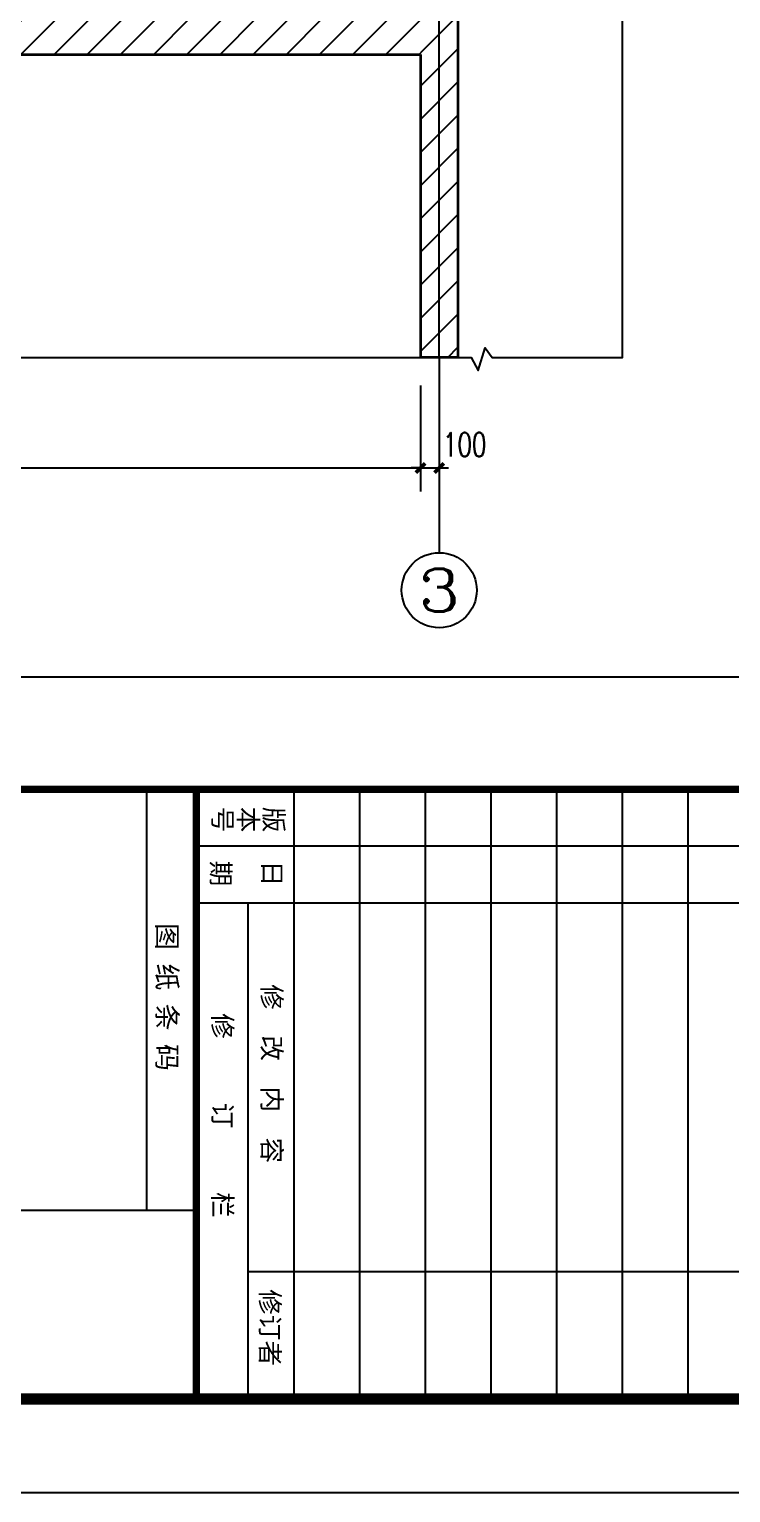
# Model space of a CAD drawing. Header units: millimetres. Extents: x 434053 to 1059003, y -2417481 to 936527.
# Drawn here: x 539617 to 543354, y -2155554 to -2147753 of the extents above; entities that cross this region are included whole.
import ezdxf
from ezdxf.enums import TextEntityAlignment as Align

# ---------------------------------------------------------------- set-up
doc = ezdxf.new("R2010")
doc.units = ezdxf.units.MM
doc.header["$LTSCALE"] = 1000
doc.header["$MEASUREMENT"] = 0
doc.linetypes.add('DOTE', pattern=[2.42, 2, -0.2, 0.02, -0.2])
doc.layers.get('Defpoints').update_dxf_attribs({"color": 6})
for name, color, linetype in [('A-ANNO-DIMS', 3, 'Continuous'), ('A-ANNO-TTLB', 7, 'Continuous'), ('A-AXIS', 16, 'DOTE'), ('A-WALL-PATT', 8, 'Continuous'), ('AXIS', 3, 'Continuous'), ('AXIS_TEXT', 7, 'Continuous'), ('DIM_SYMB', 3, 'Continuous'), ('TITEXT', 7, 'Continuous'), ('TITLIN', 7, 'Continuous'), ('图框层', 3, 'Continuous')]:
    doc.layers.add(name, color=color, linetype=linetype)
doc.layers.add('A-WALL', color=5, linetype='Continuous', lineweight=35)
doc.styles.add('_TCH_AXIS', font='COMPLEX', dxfattribs={"bigfont": 'GBCBIG'})
doc.styles.add('_TCH_DIM_T3', font='SIMPLEX', dxfattribs={"width": 0.705882, "bigfont": 'GBCBIG'})
doc.styles.add('COMPLEX', font='COMPLEX')
doc.styles.add('TITMK', font='simhei.ttf')
doc.styles.add('TITXH', font='')
doc.styles.add('TITXV', font='', dxfattribs={"width": 0.8})
doc.styles.get('TITXH').set_extended_font_data('@SimSun')
doc.styles.get('TITXV').set_extended_font_data('SimSun')
doc.dimstyles.new('_TCH_ARCH&&50', dxfattribs={"dimtxt": 127.5, "dimasz": 50, "dimexe": 125, "dimexo": 150, "dimgap": 61.25, "dimtad": 1, "dimdec": 0, "dimzin": 0, "dimdsep": 46, "dimtxsty": '_TCH_DIM_T3', "dimblk": 'ARCHTICK', "dimcen": 0.09, "dimclrt": 7, "dimazin": 2, "dimtfac": 1, "dimtdec": 0, "dimtix": 1, "dimtmove": 2, "dimatfit": 3, "dimfxl": 1, "dimtolj": 1, "dimtzin": 0, "dimarcsym": 0})
pattern_1 = [(45, (-1713816.56, -1462893.01), (-88.388383, 88.388383), [])]

# ---------------------------------------------------------------- blocks, each defined once
blk = doc.blocks.new('asdfgafg21GZ_LABEL2')
at = {"layer": 'TITLIN'}
for p, q in [((-58.92, 297.51), (-58.92, 224.12)), ((-52.84, 297.51), (-52.84, 224.12)), ((-13.55, 297.51), (-13.55, 229.62)), ((-65, 276.51), (0, 276.51)), ((-65, 269.51), (0, 269.51)), ((-65, 262.51), (0, 262.51)), ((-65, 255.51), (0, 255.51)), ((-65, 248.51), (0, 248.51)), ((-65, 241.51), (0, 241.51)), ((-65, 234.51), (0, 234.51)), ((-52.84, 229.62), (-0.47, 229.62))]:
    blk.add_line(p, q, dxfattribs=at)
at = {"layer": 'TITLIN', "const_width": 0.8}
for points in [[(-65, 297.51), (-65, 224.12)], [(-65, 224.12), (-65, 0)], [(-65, 224.12), (0, 224.12)]]:
    blk.add_lwpolyline(points, dxfattribs=at)
at = {"layer": '图框层'}
for p, q in [((-20.14, 204.12), (-20.14, 224.12)), ((-65, 218.81), (-20.14, 218.81))]:
    blk.add_line(p, q, dxfattribs=at)
at = {"layer": 'TITEXT', "style": 'TITXH'}
for s, p in [('版本号', (-62.8, 233.78)), ('日  期', (-57.06, 233.6))]:
    blk.add_text(s, height=2, rotation=270, dxfattribs=at).set_placement(p)
at = {"layer": 'TITEXT'}
for s, height, style, p in [('修  改  内  容', 2, 'TITXV', (-44.21, 231.17)), ('修订者', 2, 'TITXV', (-11.69, 230.98)), ('修     订     栏', 2, 'TITXV', (-41.12, 225.92)), ('图 纸 条 码', 2.1, 'TITMK', (-50.72, 219.97))]:
    blk.add_text(s, height=height, dxfattribs=dict(at, style=style)).set_placement(p)
blk = doc.blocks.new('asdfdfsdh')
at = {"const_width": 40}
blk.add_lwpolyline([(27625.4, 3750), (11266.1, 3750)], dxfattribs=at)
at = {"layer": 'A-ANNO-TTLB'}
blk.add_lwpolyline([(0, 42050), (29700, 42050), (29700, 0), (0, 0)], close=True, dxfattribs=at)
at = {"layer": 'A-ANNO-TTLB', "const_width": 60}
blk.add_lwpolyline([(500, 40800), (500, 500), (29200, 500), (29200, 40800)], close=True, dxfattribs=at)
at = {"layer": '图框层', "xscale": 50.00000001002963, "yscale": 50.00000001002963, "zscale": 50.00000001002963, "rotation": 270}
blk.add_blockref('asdfgafg21GZ_LABEL2', (500, 500), dxfattribs=at)
blk = doc.blocks.new('_AXISO')
blk.add_circle((0, 0), 0.5)
at = {"layer": 'AXIS_TEXT', "style": 'COMPLEX', "width": 1.041667}
blk.add_attdef('A', text='', height=0.56, dxfattribs=at).set_placement((-0.25, -0.28), (0.25, -0.28), align=Align.FIT)
blk = doc.blocks.new('aadgasdfggh')
at = {"layer": 'A-AXIS'}
blk.add_line((-1850.7, 4141), (-1850.7, 16732.8), dxfattribs=at)
at = {"layer": 'AXIS'}
blk.add_line((-1850.7, 4141), (-1850.7, 3100), dxfattribs=at)
at = {"layer": 'DIM_SYMB'}
blk.add_lwpolyline([(-12429.1, 16732.8), (-12429.1, 15146.2), (-12324.1, 15108), (-12534.1, 15071), (-12429.1, 15033.7), (-12429.1, 4141), (-1680.9, 4141), (-1642.7, 4071.8), (-1605.7, 4191.7), (-1568.4, 4141), (-874, 4141), (-874, 15033.7), (-967.7, 15071), (-793, 15103.5), (-874, 15146.2), (-874, 16732.8), (-1568.4, 16732.8), (-1605.7, 16827.8), (-1642.7, 16654.5), (-1680.9, 16732.8), (-12429.1, 16732.8)], dxfattribs=at)
at = {"layer": 'AXIS'}
ref = blk.add_blockref('_AXISO', (-1850.7, 2900), dxfattribs=dict(at, xscale=400, yscale=400, zscale=400))
ref.add_attrib('A', '3', dxfattribs={"layer": 'AXIS_TEXT', "height": 226.3, "style": '_TCH_AXIS', "width": 1.5}).set_placement((-1963.8, 2786.9), (-1737.5, 2786.9), align=Align.FIT)
blk = doc.blocks.new('_ArchTick')
at = {"color": 0, "linetype": 'ByBlock', "const_width": 0.4}
blk.add_lwpolyline([(-0.5, -0.5), (0.5, 0.5)], dxfattribs=at)
blk = doc.blocks.new('*D641')
at = {"layer": 'A-ANNO-DIMS', "color": 0, "lineweight": -2, "transparency": 16777216}
for p, q in [((535201, -2149652.2), (535201, -2150216.7)), ((541701, -2149652.2), (541701, -2150216.7)), ((535201, -2150091.7), (541701, -2150091.7))]:
    blk.add_line(p, q, dxfattribs=at)
at = {"layer": 'Defpoints', "color": 0, "transparency": 16777216}
for p in [(535201, -2149502.2), (541701, -2149502.2), (541701, -2150091.7)]:
    blk.add_point(p, dxfattribs=at)
at = {"layer": 'A-ANNO-DIMS', "color": 0, "lineweight": -2, "transparency": 16777216, "xscale": 50, "yscale": 50, "zscale": 50, "rotation": 180}
blk.add_blockref('_ArchTick', (535201, -2150091.7), dxfattribs=at)
at = {"layer": 'A-ANNO-DIMS', "color": 0, "lineweight": -2, "transparency": 16777216, "xscale": 50, "yscale": 50, "zscale": 50}
blk.add_blockref('_ArchTick', (541701, -2150091.7), dxfattribs=at)
at = {"layer": 'A-ANNO-DIMS', "color": 7, "transparency": 16777216, "insert": (538451, -2149966.7), "char_height": 127.5, "attachment_point": 5, "style": '_TCH_DIM_T3'}
blk.add_mtext('\\A1;6500', dxfattribs=at)
blk = doc.blocks.new('*D642')
at = {"layer": 'A-ANNO-DIMS', "color": 0, "lineweight": -2, "transparency": 16777216}
for p, q in [((541701, -2149652.2), (541701, -2150216.7)), ((541801, -2149652.2), (541801, -2150216.7)), ((541701, -2150091.7), (541651, -2150091.7)), ((541701, -2150091.7), (541801, -2150091.7)), ((541801, -2150091.7), (541851, -2150091.7))]:
    blk.add_line(p, q, dxfattribs=at)
at = {"layer": 'Defpoints', "color": 0, "transparency": 16777216}
for p in [(541701, -2149502.2), (541801, -2149502.2), (541801, -2150091.7)]:
    blk.add_point(p, dxfattribs=at)
at = {"layer": 'A-ANNO-DIMS', "color": 0, "lineweight": -2, "transparency": 16777216, "xscale": 50, "yscale": 50, "zscale": 50}
blk.add_blockref('_ArchTick', (541701, -2150091.7), dxfattribs=at)
at = {"layer": 'A-ANNO-DIMS', "color": 0, "lineweight": -2, "transparency": 16777216, "xscale": 50, "yscale": 50, "zscale": 50, "rotation": 180}
blk.add_blockref('_ArchTick', (541801, -2150091.7), dxfattribs=at)
at = {"layer": 'A-ANNO-DIMS', "color": 7, "transparency": 16777216, "insert": (541936.8, -2149966.7), "char_height": 127.5, "attachment_point": 5, "style": '_TCH_DIM_T3'}
blk.add_mtext('\\A1;100', dxfattribs=at)

msp = doc.modelspace()

# ---------------------------------------------------------------- hatches: boundary and pattern name
at = {"layer": 'A-WALL-PATT'}
h = msp.add_hatch(dxfattribs=at)
h.set_pattern_fill('普通砖', color=256, scale=50, style=0)
h.set_pattern_definition(pattern_1)
h.paths.add_polyline_path([(541901, -2146086.9), (541701, -2146086.9), (541701, -2147686.9), (541767.7, -2147786.9), (541901, -2147786.9)])
h = msp.add_hatch(dxfattribs=at)
h.set_pattern_fill('普通砖', color=256, scale=50, style=0)
h.set_pattern_definition(pattern_1)
h.paths.add_polyline_path([(532634.4, -2147786.9), (532701, -2147886.9), (541701, -2147886.9), (541767.7, -2147786.9), (541701, -2147686.9), (532701, -2147686.9)])
h = msp.add_hatch(dxfattribs=at)
h.set_pattern_fill('普通砖', color=256, scale=50, style=0)
h.set_pattern_definition(pattern_1)
h.paths.add_polyline_path([(541767.7, -2147786.9), (541701, -2147886.9), (541701, -2149502.2), (541901, -2149502.2), (541901, -2147786.9)])

# ---------------------------------------------------------------- linework, layer by layer
for p, q in [((529300.9, -2151204.2), (543650.9, -2151204.2)), ((529300.9, -2151804.2), (543650.9, -2151804.2))]:
    msp.add_line(p, q)
at = {"layer": 'A-WALL'}
for p, q in [((541901, -2146086.9), (541901, -2147786.9)), ((541901, -2147786.9), (541901, -2149502.2)), ((532701, -2147886.9), (541701, -2147886.9)), ((541701, -2147886.9), (541701, -2149502.2)), ((541901, -2149502.2), (541701, -2149502.2))]:
    msp.add_line(p, q, dxfattribs=at)

# ---------------------------------------------------------------- block references
for name, p in [('asdfdfsdh', (528800.9, -2155554.2)), ('aadgasdfggh', (543651.7, -2153643.2))]:
    msp.add_blockref(name, p)

# ---------------------------------------------------------------- dimensions: what is measured, and where the dimension line sits
at = {"layer": 'A-ANNO-DIMS'}
dim = msp.add_aligned_dim(p1=(535201, -2149502.2), p2=(541701, -2149502.2), distance=-589.4, dimstyle='_TCH_ARCH&&50', dxfattribs=at)
dim.commit()
dim.dimension.update_dxf_attribs({"geometry": '*D641', "text_midpoint": (538451, -2149966.7)})
dim = msp.add_linear_dim(base=(541801, -2150091.7), p1=(541701, -2149502.2), p2=(541801, -2149502.2), angle=0, dimstyle='_TCH_ARCH&&50', dxfattribs=at)
dim.commit()
dim.dimension.update_dxf_attribs({"geometry": '*D642', "text_midpoint": (541936.8, -2149966.7), "dimtype": 129})

doc.saveas('drawing.dxf')
